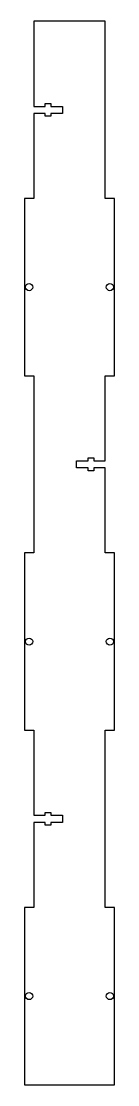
# Model space of a CAD drawing. Header units: millimetres. Extents: x 72 to 110, y -413 to 37.
import ezdxf

# ---------------------------------------------------------------- set-up
doc = ezdxf.new("R2010")
doc.units = ezdxf.units.MM

msp = doc.modelspace()

# ---------------------------------------------------------------- linework, layer by layer
msp.add_lwpolyline([(75.5, 37.4), (75.5, 1.4), (80.3, 1.4), (80.3, 2.6), (82.7, 2.6), (82.7, 1.4), (87.5, 1.4), (87.5, -1.6), (82.7, -1.6), (82.7, -2.8), (80.3, -2.8), (80.3, -1.6), (75.5, -1.6), (75.5, -37.6), (71.5, -37.6), (71.5, -112.6), (75.5, -112.6), (75.5, -187.6), (71.5, -187.6), (71.5, -262.6), (75.5, -262.6), (75.5, -298.6), (80.3, -298.6), (80.3, -297.4), (82.7, -297.4), (82.7, -298.6), (87.5, -298.6), (87.5, -301.6), (82.7, -301.6), (82.7, -302.8), (80.3, -302.8), (80.3, -301.6), (75.5, -301.6), (75.5, -337.6), (71.5, -337.6), (71.5, -412.6), (109.5, -412.6), (109.5, -337.6), (105.5, -337.6), (105.5, -262.6), (109.5, -262.6), (109.5, -187.6), (105.5, -187.6), (105.5, -151.6), (100.7, -151.6), (100.7, -152.8), (98.3, -152.8), (98.3, -151.6), (93.5, -151.6), (93.5, -148.6), (98.3, -148.6), (98.3, -147.4), (100.7, -147.4), (100.7, -148.6), (105.5, -148.6), (105.5, -112.6), (109.5, -112.6), (109.5, -37.6), (105.5, -37.6), (105.5, 37.4)], close=True)
for centre in [(73.5, -75.1), (107.5, -75.1), (73.5, -225.1), (107.5, -225.1), (73.5, -375.1), (107.5, -375.1)]:
    msp.add_circle(centre, 1.5)

doc.saveas('drawing.dxf')
